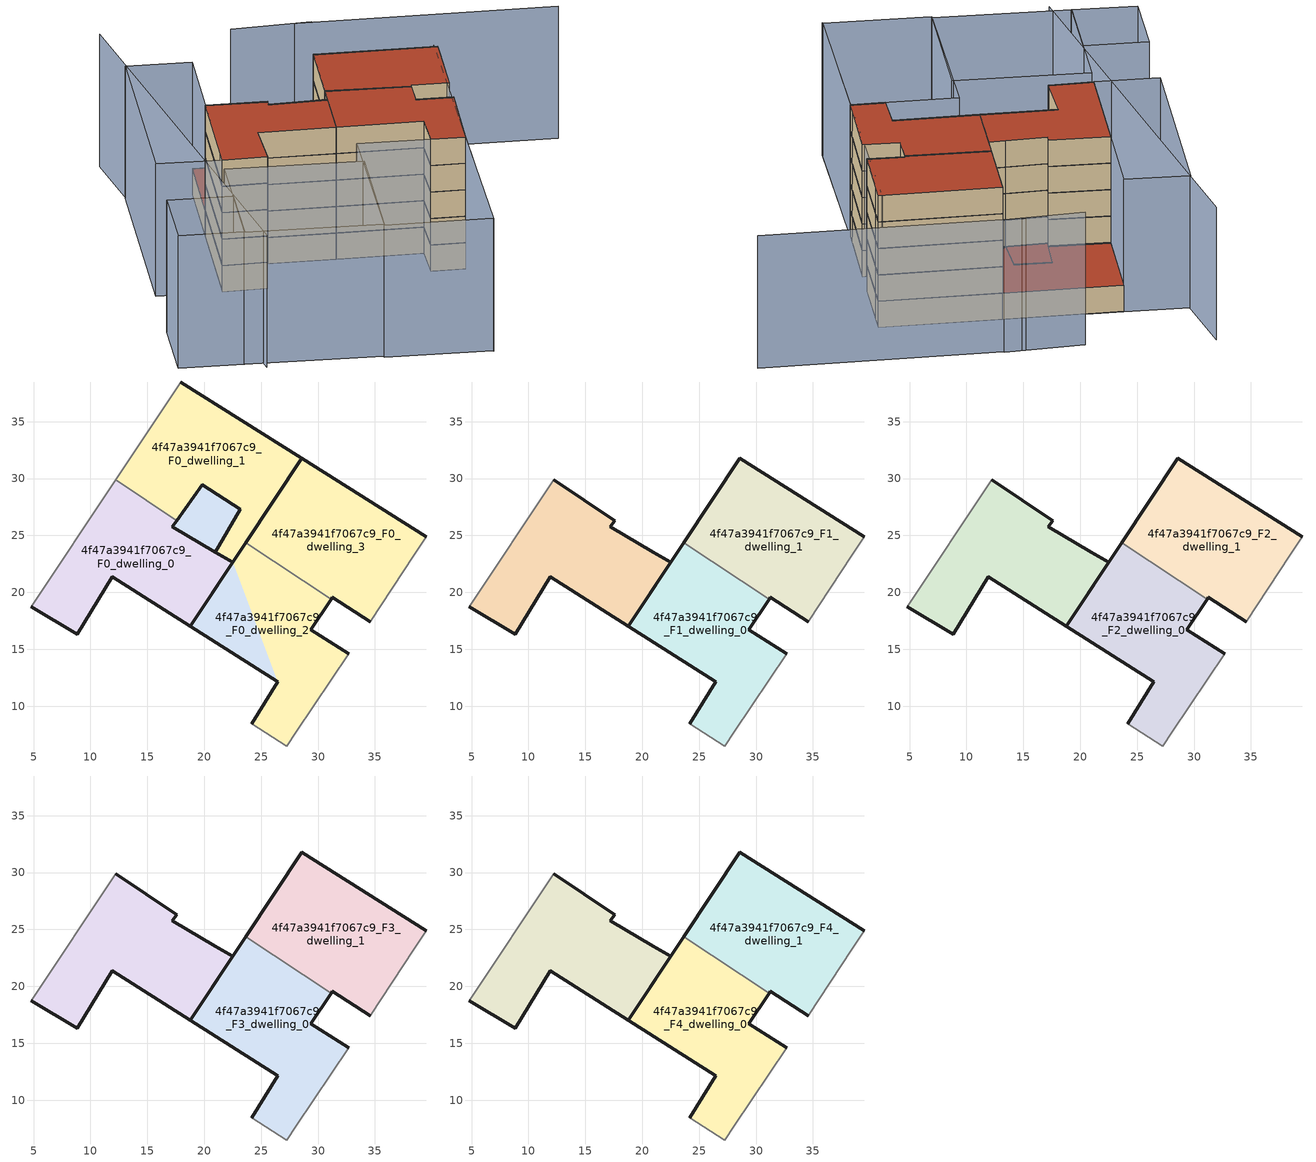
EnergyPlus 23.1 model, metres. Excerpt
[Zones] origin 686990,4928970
4f47a3941f7067c9_F0_dwelling_0
 floor ground (EU_floor_Construction): 18.78,17.01 22.51,22.63 22.52,22.64 20.98,23.54 20.97,23.54 17.2,25.75 17.59,26.31 12.21,29.88 4.82,18.75 8.84,16.32 11.9,21.36 z0; 26.43,12.18 22.52,22.64 18.78,17.01 z0; 28.08,7.77 32.7,14.59 29.38,16.72 31.14,19.41 23.67,24.37 22.52,22.64 26.43,12.18 26.48,12.15 26.45,12.11 z0; 28.57,31.77 17.93,38.49 12.21,29.88 17.59,26.31 19.84,29.47 23.16,27.29 20.98,23.54 23.67,24.37 z0; 22.52,22.64 23.67,24.37 20.98,23.54 z0; 18.78,17.01 22.52,22.64 22.51,22.63 z0; 26.45,12.11 26.48,12.15 26.43,12.18 z0; 27.26,6.5 28.08,7.77 26.45,12.11 24.17,8.45 z0; 20.98,23.54 23.16,27.29 19.84,29.47 17.59,26.31 17.2,25.75 20.97,23.54 z0
 wall outside (EU_wall_Construction): 31.14,19.41 29.38,16.72 32.7,14.59 / 24.17,8.45 26.48,12.15 18.78,17.01 23.67,24.37 z0:3
 wall adiabatic (EU_wall_Construction): 32.7,14.59 28.08,7.77 27.26,6.5 24.17,8.45 z0:3
 wall to 4f47a3941f7067c9_F0_dwelling_1 (EU_wall_Construction): 23.67,24.37 31.14,19.41 z0:3
 roof outside (EU_floor_Construction): 31.14,19.41 29.38,16.72 32.7,14.59 28.08,7.77 27.26,6.5 24.17,8.45 26.48,12.15 18.78,17.01 22.52,22.64 z3; 23.67,24.37 22.52,22.64 20.98,23.54 z3; 28.57,31.77 23.67,24.37 20.98,23.54 23.16,27.29 19.84,29.47 17.59,26.31 12.21,29.88 17.93,38.49 z3; 31.14,19.41 22.52,22.64 23.67,24.37 z3; 23.16,27.29 20.98,23.54 20.97,23.54 17.2,25.75 17.59,26.31 19.84,29.47 z3
4f47a3941f7067c9_F0_dwelling_1
 floor ground (EU_floor_Construction): 23.67,24.37 28.57,31.77 17.93,38.49 12.21,29.88 17.59,26.31 19.84,29.47 23.16,27.29 20.98,23.54 22.52,22.64 z0; 34.57,17.4 38.45,23.29 39.49,24.88 28.57,31.77 23.67,24.37 31.14,19.41 31.25,19.58 z0
 wall outside (EU_wall_Construction): 34.57,17.4 31.25,19.58 31.14,19.41 / 23.67,24.37 28.57,31.77 39.49,24.88 z0:3
 wall adiabatic (EU_wall_Construction): 39.49,24.88 38.45,23.29 34.57,17.4 z0:3
 roof outside (EU_floor_Construction): 28.57,31.77 23.67,24.37 22.52,22.64 20.98,23.54 23.16,27.29 19.84,29.47 17.59,26.31 12.21,29.88 17.93,38.49 z3
4f47a3941f7067c9_F0_dwelling_2
 floor ground (EU_floor_Construction): 28.08,7.77 32.7,14.59 29.38,16.72 31.14,19.41 23.67,24.37 22.52,22.64 18.78,17.01 26.48,12.15 24.17,8.45 27.26,6.5 z0; 18.78,17.01 22.51,22.63 22.52,22.64 20.98,23.54 20.97,23.54 17.2,25.75 17.59,26.31 12.21,29.88 4.82,18.75 8.84,16.32 11.9,21.36 z0; 18.78,17.01 22.52,22.64 22.51,22.63 z0
 wall outside (EU_wall_Construction): 17.59,26.31 17.2,25.75 20.97,23.54 20.98,23.54 22.52,22.64 22.51,22.63 18.78,17.01 11.9,21.36 8.84,16.32 4.82,18.75 z0:3
 wall adiabatic (EU_wall_Construction): 4.82,18.75 12.21,29.88 z0:3
 wall to 4f47a3941f7067c9_F0_dwelling_3 (EU_wall_Construction): 12.21,29.88 17.59,26.31 z0:3
4f47a3941f7067c9_F0_dwelling_3
 floor ground (EU_floor_Construction): 22.52,22.64 23.67,24.37 20.98,23.54 z0; 26.43,12.18 22.52,22.64 18.78,17.01 z0; 28.08,7.77 32.7,14.59 29.38,16.72 31.14,19.41 23.67,24.37 22.52,22.64 26.43,12.18 26.48,12.15 26.45,12.11 z0; 34.57,17.4 38.45,23.29 39.49,24.88 28.57,31.77 23.67,24.37 31.14,19.41 31.25,19.58 z0; 26.45,12.11 26.48,12.15 26.43,12.18 z0; 27.26,6.5 28.08,7.77 26.45,12.11 24.17,8.45 z0; 23.67,24.37 28.57,31.77 17.93,38.49 12.21,29.88 17.59,26.31 19.84,29.47 23.16,27.29 20.98,23.54 z0
 wall outside (EU_wall_Construction): 17.93,38.49 28.57,31.77 22.52,22.64 20.98,23.54 23.16,27.29 19.84,29.47 17.59,26.31 z0:3
 wall adiabatic (EU_wall_Construction): 12.21,29.88 17.93,38.49 z0:3
 roof outside (EU_roof_Construction): 26.43,12.18 18.78,17.01 22.52,22.64 z3; 23.67,24.37 22.52,22.64 20.98,23.54 z3; 31.14,19.41 22.52,22.64 23.67,24.37 z3; 31.14,19.41 29.38,16.72 32.7,14.59 28.08,7.77 26.45,12.11 26.48,12.15 26.43,12.18 22.52,22.64 z3; 26.45,12.11 28.08,7.77 27.26,6.5 24.17,8.45 z3; 26.48,12.15 26.45,12.11 26.43,12.18 z3; 39.49,24.88 38.45,23.29 34.57,17.4 31.25,19.58 31.14,19.41 23.67,24.37 28.57,31.77 z3; 28.57,31.77 23.67,24.37 20.98,23.54 23.16,27.29 19.84,29.47 17.59,26.31 12.21,29.88 17.93,38.49 z3
4f47a3941f7067c9_F1_dwelling_0
 floor outside (EU_floor_Construction): 28.08,7.77 32.7,14.59 29.38,16.72 31.14,19.41 23.67,24.37 22.52,22.64 18.78,17.01 26.48,12.15 24.17,8.45 27.26,6.5 z3; 18.78,17.01 22.51,22.63 22.52,22.64 20.98,23.54 20.97,23.54 17.2,25.75 17.59,26.31 12.21,29.88 4.82,18.75 8.84,16.32 11.9,21.36 z3; 18.78,17.01 22.52,22.64 22.51,22.63 z3
 wall outside (EU_wall_Construction): 31.14,19.41 29.38,16.72 32.7,14.59 / 24.17,8.45 26.48,12.15 18.78,17.01 23.67,24.37 z3:6
 wall adiabatic (EU_wall_Construction): 32.7,14.59 28.08,7.77 27.26,6.5 24.17,8.45 z3:6
 wall to 4f47a3941f7067c9_F1_dwelling_1 (EU_wall_Construction): 23.67,24.37 31.14,19.41 z3:6
4f47a3941f7067c9_F1_dwelling_1
 floor to 4f47a3941f7067c9_F0_dwelling_1 (EU_floor_Construction): 34.57,17.4 38.45,23.29 39.49,24.88 28.57,31.77 23.67,24.37 31.14,19.41 31.25,19.58 z3
 wall outside (EU_wall_Construction): 34.57,17.4 31.25,19.58 31.14,19.41 / 23.67,24.37 28.57,31.77 39.49,24.88 z3:6
 wall adiabatic (EU_wall_Construction): 39.49,24.88 38.45,23.29 34.57,17.4 z3:6
4f47a3941f7067c9_F1_dwelling_2
 floor to 4f47a3941f7067c9_F0_dwelling_2 (EU_floor_Construction): 28.08,7.77 32.7,14.59 29.38,16.72 31.14,19.41 23.67,24.37 22.52,22.64 18.78,17.01 26.48,12.15 24.17,8.45 27.26,6.5 z3; 18.78,17.01 22.51,22.63 22.52,22.64 20.98,23.54 20.97,23.54 17.2,25.75 17.59,26.31 12.21,29.88 4.82,18.75 8.84,16.32 11.9,21.36 z3; 18.78,17.01 22.52,22.64 22.51,22.63 z3
 wall outside (EU_wall_Construction): 12.21,29.88 17.59,26.31 17.2,25.75 20.97,23.54 20.98,23.54 22.52,22.64 22.51,22.63 18.78,17.01 11.9,21.36 8.84,16.32 4.82,18.75 z3:6
 wall adiabatic (EU_wall_Construction): 4.82,18.75 12.21,29.88 z3:6
4f47a3941f7067c9_F2_dwelling_0
 floor outside (EU_floor_Construction): 28.08,7.77 32.7,14.59 29.38,16.72 31.14,19.41 23.67,24.37 22.52,22.64 18.78,17.01 26.48,12.15 24.17,8.45 27.26,6.5 z6; 18.78,17.01 22.51,22.63 22.52,22.64 20.98,23.54 20.97,23.54 17.2,25.75 17.59,26.31 12.21,29.88 4.82,18.75 8.84,16.32 11.9,21.36 z6; 18.78,17.01 22.52,22.64 22.51,22.63 z6
 wall outside (EU_wall_Construction): 31.14,19.41 29.38,16.72 32.7,14.59 / 24.17,8.45 26.48,12.15 18.78,17.01 23.67,24.37 z6:9
 wall adiabatic (EU_wall_Construction): 32.7,14.59 28.08,7.77 27.26,6.5 24.17,8.45 z6:9
 wall to 4f47a3941f7067c9_F2_dwelling_1 (EU_wall_Construction): 23.67,24.37 31.14,19.41 z6:9
4f47a3941f7067c9_F2_dwelling_1
 floor to 4f47a3941f7067c9_F1_dwelling_1 (EU_floor_Construction): 34.57,17.4 38.45,23.29 39.49,24.88 28.57,31.77 23.67,24.37 31.14,19.41 31.25,19.58 z6
 wall outside (EU_wall_Construction): 34.57,17.4 31.25,19.58 31.14,19.41 / 23.67,24.37 28.57,31.77 39.49,24.88 z6:9
 wall adiabatic (EU_wall_Construction): 39.49,24.88 38.45,23.29 34.57,17.4 z6:9
4f47a3941f7067c9_F2_dwelling_2
 floor to 4f47a3941f7067c9_F1_dwelling_2 (EU_floor_Construction): 28.08,7.77 32.7,14.59 29.38,16.72 31.14,19.41 23.67,24.37 22.52,22.64 18.78,17.01 26.48,12.15 24.17,8.45 27.26,6.5 z6; 18.78,17.01 22.51,22.63 22.52,22.64 20.98,23.54 20.97,23.54 17.2,25.75 17.59,26.31 12.21,29.88 4.82,18.75 8.84,16.32 11.9,21.36 z6; 18.78,17.01 22.52,22.64 22.51,22.63 z6
 wall outside (EU_wall_Construction): 12.21,29.88 17.59,26.31 17.2,25.75 20.97,23.54 20.98,23.54 22.52,22.64 22.51,22.63 18.78,17.01 11.9,21.36 8.84,16.32 4.82,18.75 z6:9
 wall adiabatic (EU_wall_Construction): 4.82,18.75 12.21,29.88 z6:9
4f47a3941f7067c9_F3_dwelling_0
 floor outside (EU_floor_Construction): 28.08,7.77 32.7,14.59 29.38,16.72 31.14,19.41 23.67,24.37 22.52,22.64 18.78,17.01 26.48,12.15 24.17,8.45 27.26,6.5 z9; 18.78,17.01 22.51,22.63 22.52,22.64 20.98,23.54 20.97,23.54 17.2,25.75 17.59,26.31 12.21,29.88 4.82,18.75 8.84,16.32 11.9,21.36 z9; 18.78,17.01 22.52,22.64 22.51,22.63 z9
 wall outside (EU_wall_Construction): 31.14,19.41 29.38,16.72 32.7,14.59 / 24.17,8.45 26.48,12.15 18.78,17.01 23.67,24.37 z9:12
 wall adiabatic (EU_wall_Construction): 32.7,14.59 28.08,7.77 27.26,6.5 24.17,8.45 z9:12
 wall to 4f47a3941f7067c9_F3_dwelling_1 (EU_wall_Construction): 23.67,24.37 31.14,19.41 z9:12
4f47a3941f7067c9_F3_dwelling_1
 floor to 4f47a3941f7067c9_F2_dwelling_1 (EU_floor_Construction): 34.57,17.4 38.45,23.29 39.49,24.88 28.57,31.77 23.67,24.37 31.14,19.41 31.25,19.58 z9
 wall outside (EU_wall_Construction): 34.57,17.4 31.25,19.58 31.14,19.41 / 23.67,24.37 28.57,31.77 39.49,24.88 z9:12
 wall adiabatic (EU_wall_Construction): 39.49,24.88 38.45,23.29 34.57,17.4 z9:12
4f47a3941f7067c9_F3_dwelling_2
 floor to 4f47a3941f7067c9_F2_dwelling_2 (EU_floor_Construction): 28.08,7.77 32.7,14.59 29.38,16.72 31.14,19.41 23.67,24.37 22.52,22.64 18.78,17.01 26.48,12.15 24.17,8.45 27.26,6.5 z9; 18.78,17.01 22.51,22.63 22.52,22.64 20.98,23.54 20.97,23.54 17.2,25.75 17.59,26.31 12.21,29.88 4.82,18.75 8.84,16.32 11.9,21.36 z9; 18.78,17.01 22.52,22.64 22.51,22.63 z9
 wall outside (EU_wall_Construction): 12.21,29.88 17.59,26.31 17.2,25.75 20.97,23.54 20.98,23.54 22.52,22.64 22.51,22.63 18.78,17.01 11.9,21.36 8.84,16.32 4.82,18.75 z9:12
 wall adiabatic (EU_wall_Construction): 4.82,18.75 12.21,29.88 z9:12
4f47a3941f7067c9_F4_dwelling_0
 floor outside (EU_floor_Construction): 28.08,7.77 32.7,14.59 29.38,16.72 31.14,19.41 23.67,24.37 22.52,22.64 18.78,17.01 26.48,12.15 24.17,8.45 27.26,6.5 z12; 18.78,17.01 22.51,22.63 22.52,22.64 20.98,23.54 20.97,23.54 17.2,25.75 17.59,26.31 12.21,29.88 4.82,18.75 8.84,16.32 11.9,21.36 z12; 18.78,17.01 22.52,22.64 22.51,22.63 z12
 wall outside (EU_wall_Construction): 31.14,19.41 29.38,16.72 32.7,14.59 / 24.17,8.45 26.48,12.15 18.78,17.01 23.67,24.37 z12:15
 wall adiabatic (EU_wall_Construction): 32.7,14.59 28.08,7.77 27.26,6.5 24.17,8.45 z12:15
 wall to 4f47a3941f7067c9_F4_dwelling_1 (EU_wall_Construction): 23.67,24.37 31.14,19.41 z12:15
 roof outside (EU_roof_Construction): 17.59,26.31 17.2,25.75 20.97,23.54 20.98,23.54 22.52,22.64 22.51,22.63 18.78,17.01 11.9,21.36 8.84,16.32 4.82,18.75 12.21,29.88 z15; 31.14,19.41 29.38,16.72 32.7,14.59 28.08,7.77 27.26,6.5 24.17,8.45 26.48,12.15 18.78,17.01 22.52,22.64 23.67,24.37 z15; 22.52,22.64 18.78,17.01 22.51,22.63 z15
4f47a3941f7067c9_F4_dwelling_1
 floor to 4f47a3941f7067c9_F3_dwelling_1 (EU_floor_Construction): 34.57,17.4 38.45,23.29 39.49,24.88 28.57,31.77 23.67,24.37 31.14,19.41 31.25,19.58 z12
 wall outside (EU_wall_Construction): 34.57,17.4 31.25,19.58 31.14,19.41 / 23.67,24.37 28.57,31.77 39.49,24.88 z12:15
 wall adiabatic (EU_wall_Construction): 39.49,24.88 38.45,23.29 34.57,17.4 z12:15
 roof outside (EU_roof_Construction): 39.49,24.88 38.45,23.29 34.57,17.4 31.25,19.58 31.14,19.41 23.67,24.37 28.57,31.77 z15
4f47a3941f7067c9_F4_dwelling_2
 floor to 4f47a3941f7067c9_F3_dwelling_2 (EU_floor_Construction): 28.08,7.77 32.7,14.59 29.38,16.72 31.14,19.41 23.67,24.37 22.52,22.64 18.78,17.01 26.48,12.15 24.17,8.45 27.26,6.5 z12; 18.78,17.01 22.51,22.63 22.52,22.64 20.98,23.54 20.97,23.54 17.2,25.75 17.59,26.31 12.21,29.88 4.82,18.75 8.84,16.32 11.9,21.36 z12; 18.78,17.01 22.52,22.64 22.51,22.63 z12
 wall outside (EU_wall_Construction): 12.21,29.88 17.59,26.31 17.2,25.75 20.97,23.54 20.98,23.54 22.52,22.64 22.51,22.63 18.78,17.01 11.9,21.36 8.84,16.32 4.82,18.75 z12:15
 wall adiabatic (EU_wall_Construction): 4.82,18.75 12.21,29.88 z12:15
 roof outside (EU_roof_Construction): 17.59,26.31 17.2,25.75 20.97,23.54 20.98,23.54 22.52,22.64 22.51,22.63 18.78,17.01 11.9,21.36 8.84,16.32 4.82,18.75 12.21,29.88 z15; 31.14,19.41 29.38,16.72 32.7,14.59 28.08,7.77 27.26,6.5 24.17,8.45 26.48,12.15 18.78,17.01 22.52,22.64 23.67,24.37 z15; 22.52,22.64 18.78,17.01 22.51,22.63 z15
shading: 16.46,-10.21 39.32,25.29 / 15.23,49.8 -3.67,2.15 / 33.62,37.76 26.17,41.89 / 55.16,23.99 31.65,38.88 / 27.26,6.5 16.53,-10.1 / 16.53,-10.1 7.03,-3.96 / 7.03,-3.96 17.76,12.64 / 17.76,12.64 27.26,6.5 / 15.6,8.99 7.15,-3.78 / 7.15,-3.78 -4.91,4.2 / -4.91,4.2 3.54,16.97 / 3.54,16.97 15.6,8.99 / -0.08,11.5 -4.83,4.25 / -4.83,4.25 -10.58,8.01 / -10.58,8.01 -5.83,15.27 / -5.83,15.27 -0.08,11.5 / 17.93,38.49 4.82,18.75 / 4.82,18.75 -0.93,22.57 / -0.93,22.57 12.18,42.31 / 12.18,42.31 17.93,38.49 z0:15
[Building]
EU S2 Campaign: North Axis=0; Terrain=City; Solar Distribution=FullExterior
[Site:Location]
Bologna: Latitude=44.5; Longitude=11.25; Time Zone=1; Elevation=37
[SizingPeriod:WeatherFileDays]
AnnualSizingPeriod: Begin Month=1; Begin Day of Month=1; End Month=12; End Day of Month=31; Day of Week for Start Day=Monday; Use Weather File Daylight Saving Period=No; Use Weather File Rain and Snow Indicators=No
[MATERIAL]
EU_InternalMass_Material: Roughness=MediumRough; Thickness=0.1; Conductivity=1; Density=1800; Specific Heat=900; Thermal Absorptance=0.9; Solar Absorptance=0.7; Visible Absorptance=0.7
[MATERIAL:NOMASS] Roughness=MediumRough; Thermal Absorptance=0.9; Solar Absorptance=0.7; Visible Absorptance=0.7
Name | Thermal Resistance
EU_wall_NoMass | 0.905828
EU_roof_NoMass | 0.37593
EU_floor_NoMass | 0.67114
[CONSTRUCTION]
EU_wall_Construction: EU_wall_NoMass
EU_roof_Construction: EU_roof_NoMass
EU_floor_Construction: EU_floor_NoMass
EU_InternalMass_Construction: EU_InternalMass_Material
[ZONE] Type=1; Multiplier=1; Ceiling Height=autocalculate; Floor Area=autocalculate; Part of Total Floor Area=Yes
Name | Volume
4f47a3941f7067c9_F0_dwelling_0 | 1097.9
4f47a3941f7067c9_F1_dwelling_0; 4f47a3941f7067c9_F0_dwelling_2; 4f47a3941f7067c9_F1_dwelling_2; 4f47a3941f7067c9_F2_dwelling_2; 4f47a3941f7067c9_F3_dwelling_2; 4f47a3941f7067c9_F4_dwelling_2 | 692.769
4f47a3941f7067c9_F2_dwelling_0; 4f47a3941f7067c9_F3_dwelling_0; 4f47a3941f7067c9_F4_dwelling_0 | 692.77
4f47a3941f7067c9_F0_dwelling_1 | 696.906
4f47a3941f7067c9_F1_dwelling_1 | 347.42
4f47a3941f7067c9_F2_dwelling_1; 4f47a3941f7067c9_F3_dwelling_1; 4f47a3941f7067c9_F4_dwelling_1 | 347.419
4f47a3941f7067c9_F0_dwelling_3 | 1044.31
[INTERNALMASS] Construction=EU_InternalMass_Construction
Name | Zone or ZoneList | Surface Area
4f47a3941f7067c9_F0_dwelling_0_EU_InternalMass | 4f47a3941f7067c9_F0_dwelling_0 | 115.801
4f47a3941f7067c9_F0_dwelling_1_EU_InternalMass | 4f47a3941f7067c9_F0_dwelling_1 | 115.806
4f47a3941f7067c9_F0_dwelling_2_EU_InternalMass | 4f47a3941f7067c9_F0_dwelling_2 | 115.121
4f47a3941f7067c9_F0_dwelling_3_EU_InternalMass | 4f47a3941f7067c9_F0_dwelling_3 | 116.496
4f47a3941f7067c9_F1_dwelling_0_EU_InternalMass | 4f47a3941f7067c9_F1_dwelling_0 | 155.1
4f47a3941f7067c9_F1_dwelling_1_EU_InternalMass | 4f47a3941f7067c9_F1_dwelling_1 | 153.714
4f47a3941f7067c9_F1_dwelling_2_EU_InternalMass | 4f47a3941f7067c9_F1_dwelling_2 | 154.401
4f47a3941f7067c9_F2_dwelling_0_EU_InternalMass | 4f47a3941f7067c9_F2_dwelling_0 | 155.1
4f47a3941f7067c9_F2_dwelling_1_EU_InternalMass | 4f47a3941f7067c9_F2_dwelling_1 | 153.714
4f47a3941f7067c9_F2_dwelling_2_EU_InternalMass | 4f47a3941f7067c9_F2_dwelling_2 | 154.401
4f47a3941f7067c9_F3_dwelling_0_EU_InternalMass | 4f47a3941f7067c9_F3_dwelling_0 | 155.1
4f47a3941f7067c9_F3_dwelling_1_EU_InternalMass | 4f47a3941f7067c9_F3_dwelling_1 | 153.714
4f47a3941f7067c9_F3_dwelling_2_EU_InternalMass | 4f47a3941f7067c9_F3_dwelling_2 | 154.401
4f47a3941f7067c9_F4_dwelling_0_EU_InternalMass | 4f47a3941f7067c9_F4_dwelling_0 | 155.1
4f47a3941f7067c9_F4_dwelling_1_EU_InternalMass | 4f47a3941f7067c9_F4_dwelling_1 | 153.714
4f47a3941f7067c9_F4_dwelling_2_EU_InternalMass | 4f47a3941f7067c9_F4_dwelling_2 | 154.401
[OTHEREQUIPMENT] Fuel Type=Electricity; Design Level Calculation Method=Watts/Area; Power per Zone Floor Area=1; Fraction Latent=0; Fraction Radiant=0; Fraction Lost=0; Carbon Dioxide Generation Rate=0; EndUse Subcategory=EU_Step8_InternalGains
Name | Zone or ZoneList or Space or SpaceList | Schedule
EU_Step8_InternalGain_4f47a3941f7067c9_F0_dwelling_0_f000 | 4f47a3941f7067c9_F0_dwelling_0 | EU_Step8_GainSchedule_4f47a3941f7067c9_F0_dwelling_0_f000
EU_Step8_InternalGain_4f47a3941f7067c9_F0_dwelling_1_f000 | 4f47a3941f7067c9_F0_dwelling_1 | EU_Step8_GainSchedule_4f47a3941f7067c9_F0_dwelling_1_f000
EU_Step8_InternalGain_4f47a3941f7067c9_F0_dwelling_2_f000 | 4f47a3941f7067c9_F0_dwelling_2 | EU_Step8_GainSchedule_4f47a3941f7067c9_F0_dwelling_2_f000
EU_Step8_InternalGain_4f47a3941f7067c9_F0_dwelling_3_f000 | 4f47a3941f7067c9_F0_dwelling_3 | EU_Step8_GainSchedule_4f47a3941f7067c9_F0_dwelling_3_f000
EU_Step8_InternalGain_4f47a3941f7067c9_F1_dwelling_0_f000 | 4f47a3941f7067c9_F1_dwelling_0 | EU_Step8_GainSchedule_4f47a3941f7067c9_F1_dwelling_0_f000
EU_Step8_InternalGain_4f47a3941f7067c9_F1_dwelling_1_f000 | 4f47a3941f7067c9_F1_dwelling_1 | EU_Step8_GainSchedule_4f47a3941f7067c9_F1_dwelling_1_f000
EU_Step8_InternalGain_4f47a3941f7067c9_F1_dwelling_2_f000 | 4f47a3941f7067c9_F1_dwelling_2 | EU_Step8_GainSchedule_4f47a3941f7067c9_F1_dwelling_2_f000
EU_Step8_InternalGain_4f47a3941f7067c9_F2_dwelling_0_f000 | 4f47a3941f7067c9_F2_dwelling_0 | EU_Step8_GainSchedule_4f47a3941f7067c9_F2_dwelling_0_f000
EU_Step8_InternalGain_4f47a3941f7067c9_F2_dwelling_1_f000 | 4f47a3941f7067c9_F2_dwelling_1 | EU_Step8_GainSchedule_4f47a3941f7067c9_F2_dwelling_1_f000
EU_Step8_InternalGain_4f47a3941f7067c9_F2_dwelling_2_f000 | 4f47a3941f7067c9_F2_dwelling_2 | EU_Step8_GainSchedule_4f47a3941f7067c9_F2_dwelling_2_f000
EU_Step8_InternalGain_4f47a3941f7067c9_F3_dwelling_0_f000 | 4f47a3941f7067c9_F3_dwelling_0 | EU_Step8_GainSchedule_4f47a3941f7067c9_F3_dwelling_0_f000
EU_Step8_InternalGain_4f47a3941f7067c9_F3_dwelling_1_f000 | 4f47a3941f7067c9_F3_dwelling_1 | EU_Step8_GainSchedule_4f47a3941f7067c9_F3_dwelling_1_f000
EU_Step8_InternalGain_4f47a3941f7067c9_F3_dwelling_2_f000 | 4f47a3941f7067c9_F3_dwelling_2 | EU_Step8_GainSchedule_4f47a3941f7067c9_F3_dwelling_2_f000
EU_Step8_InternalGain_4f47a3941f7067c9_F4_dwelling_0_f000 | 4f47a3941f7067c9_F4_dwelling_0 | EU_Step8_GainSchedule_4f47a3941f7067c9_F4_dwelling_0_f000
EU_Step8_InternalGain_4f47a3941f7067c9_F4_dwelling_1_f000 | 4f47a3941f7067c9_F4_dwelling_1 | EU_Step8_GainSchedule_4f47a3941f7067c9_F4_dwelling_1_f000
EU_Step8_InternalGain_4f47a3941f7067c9_F4_dwelling_2_f000 | 4f47a3941f7067c9_F4_dwelling_2 | EU_Step8_GainSchedule_4f47a3941f7067c9_F4_dwelling_2_f000
[ZONEVENTILATION:DESIGNFLOWRATE] Schedule=EU_AlwaysOn; Design Flow Rate Calculation Method=AirChanges/Hour; Air Changes per Hour=0.73129; Ventilation Type=Natural; Fan Pressure Rise=0; Fan Total Efficiency=1; Constant Term Coefficient=1; Temperature Term Coefficient=0; Velocity Term Coefficient=0; Velocity Squared Term Coefficient=0; Minimum Indoor Temperature=-100; Maximum Indoor Temperature=100; Delta Temperature=-100; Minimum Outdoor Temperature=-100; Maximum Outdoor Temperature=100; Maximum Wind Speed=40
Name | Zone or ZoneList or Space or SpaceList
EU_ConstantAir_4f47a3941f7067c9_F0_dwelling_0 | 4f47a3941f7067c9_F0_dwelling_0
EU_ConstantAir_4f47a3941f7067c9_F0_dwelling_1 | 4f47a3941f7067c9_F0_dwelling_1
EU_ConstantAir_4f47a3941f7067c9_F0_dwelling_2 | 4f47a3941f7067c9_F0_dwelling_2
EU_ConstantAir_4f47a3941f7067c9_F0_dwelling_3 | 4f47a3941f7067c9_F0_dwelling_3
EU_ConstantAir_4f47a3941f7067c9_F1_dwelling_0 | 4f47a3941f7067c9_F1_dwelling_0
EU_ConstantAir_4f47a3941f7067c9_F1_dwelling_1 | 4f47a3941f7067c9_F1_dwelling_1
EU_ConstantAir_4f47a3941f7067c9_F1_dwelling_2 | 4f47a3941f7067c9_F1_dwelling_2
EU_ConstantAir_4f47a3941f7067c9_F2_dwelling_0 | 4f47a3941f7067c9_F2_dwelling_0
EU_ConstantAir_4f47a3941f7067c9_F2_dwelling_1 | 4f47a3941f7067c9_F2_dwelling_1
EU_ConstantAir_4f47a3941f7067c9_F2_dwelling_2 | 4f47a3941f7067c9_F2_dwelling_2
EU_ConstantAir_4f47a3941f7067c9_F3_dwelling_0 | 4f47a3941f7067c9_F3_dwelling_0
EU_ConstantAir_4f47a3941f7067c9_F3_dwelling_1 | 4f47a3941f7067c9_F3_dwelling_1
EU_ConstantAir_4f47a3941f7067c9_F3_dwelling_2 | 4f47a3941f7067c9_F3_dwelling_2
EU_ConstantAir_4f47a3941f7067c9_F4_dwelling_0 | 4f47a3941f7067c9_F4_dwelling_0
EU_ConstantAir_4f47a3941f7067c9_F4_dwelling_1 | 4f47a3941f7067c9_F4_dwelling_1
EU_ConstantAir_4f47a3941f7067c9_F4_dwelling_2 | 4f47a3941f7067c9_F4_dwelling_2
[HVACTEMPLATE:THERMOSTAT] Constant Heating Setpoint=20; Constant Cooling Setpoint=50
EU_HeatOnly_4f47a3941f7067c9_F0_dwelling_0; EU_HeatOnly_4f47a3941f7067c9_F0_dwelling_1; EU_HeatOnly_4f47a3941f7067c9_F0_dwelling_2; EU_HeatOnly_4f47a3941f7067c9_F0_dwelling_3; EU_HeatOnly_4f47a3941f7067c9_F1_dwelling_0; EU_HeatOnly_4f47a3941f7067c9_F1_dwelling_1; EU_HeatOnly_4f47a3941f7067c9_F1_dwelling_2; EU_HeatOnly_4f47a3941f7067c9_F2_dwelling_0; EU_HeatOnly_4f47a3941f7067c9_F2_dwelling_1; EU_HeatOnly_4f47a3941f7067c9_F2_dwelling_2; EU_HeatOnly_4f47a3941f7067c9_F3_dwelling_0; EU_HeatOnly_4f47a3941f7067c9_F3_dwelling_1; EU_HeatOnly_4f47a3941f7067c9_F3_dwelling_2; EU_HeatOnly_4f47a3941f7067c9_F4_dwelling_0; EU_HeatOnly_4f47a3941f7067c9_F4_dwelling_1; EU_HeatOnly_4f47a3941f7067c9_F4_dwelling_2
[HVACTEMPLATE:ZONE:IDEALLOADSAIRSYSTEM] System Availability Schedule=EU_AlwaysOn; Maximum Heating Supply Air Temperature=50; Minimum Cooling Supply Air Temperature=13; Maximum Heating Supply Air Humidity Ratio=0.0156; Minimum Cooling Supply Air Humidity Ratio=0.0077; Heating Limit=NoLimit; Cooling Limit=NoLimit; Heating Availability Schedule=EU_AlwaysOn; Cooling Availability Schedule=EU_CoolingOff; Dehumidification Control Type=ConstantSensibleHeatRatio; Cooling Sensible Heat Ratio=0.7; Dehumidification Setpoint=60; Humidification Control Type=None; Humidification Setpoint=30; Outdoor Air Method=None; Outdoor Air Flow Rate per Person=0.00944; Outdoor Air Flow Rate per Zone Floor Area=0; Outdoor Air Flow Rate per Zone=0; Demand Controlled Ventilation Type=None; Outdoor Air Economizer Type=NoEconomizer; Heat Recovery Type=None; Sensible Heat Recovery Effectiveness=0.7; Latent Heat Recovery Effectiveness=0.65
Name | Template Thermostat
4f47a3941f7067c9_F0_dwelling_0 | EU_HeatOnly_4f47a3941f7067c9_F0_dwelling_0
4f47a3941f7067c9_F0_dwelling_1 | EU_HeatOnly_4f47a3941f7067c9_F0_dwelling_1
4f47a3941f7067c9_F0_dwelling_2 | EU_HeatOnly_4f47a3941f7067c9_F0_dwelling_2
4f47a3941f7067c9_F0_dwelling_3 | EU_HeatOnly_4f47a3941f7067c9_F0_dwelling_3
4f47a3941f7067c9_F1_dwelling_0 | EU_HeatOnly_4f47a3941f7067c9_F1_dwelling_0
4f47a3941f7067c9_F1_dwelling_1 | EU_HeatOnly_4f47a3941f7067c9_F1_dwelling_1
4f47a3941f7067c9_F1_dwelling_2 | EU_HeatOnly_4f47a3941f7067c9_F1_dwelling_2
4f47a3941f7067c9_F2_dwelling_0 | EU_HeatOnly_4f47a3941f7067c9_F2_dwelling_0
4f47a3941f7067c9_F2_dwelling_1 | EU_HeatOnly_4f47a3941f7067c9_F2_dwelling_1
4f47a3941f7067c9_F2_dwelling_2 | EU_HeatOnly_4f47a3941f7067c9_F2_dwelling_2
4f47a3941f7067c9_F3_dwelling_0 | EU_HeatOnly_4f47a3941f7067c9_F3_dwelling_0
4f47a3941f7067c9_F3_dwelling_1 | EU_HeatOnly_4f47a3941f7067c9_F3_dwelling_1
4f47a3941f7067c9_F3_dwelling_2 | EU_HeatOnly_4f47a3941f7067c9_F3_dwelling_2
4f47a3941f7067c9_F4_dwelling_0 | EU_HeatOnly_4f47a3941f7067c9_F4_dwelling_0
4f47a3941f7067c9_F4_dwelling_1 | EU_HeatOnly_4f47a3941f7067c9_F4_dwelling_1
4f47a3941f7067c9_F4_dwelling_2 | EU_HeatOnly_4f47a3941f7067c9_F4_dwelling_2
[SIZING:ZONE] Zone Cooling Design Supply Air Temperature Input Method=SupplyAirTemperature; Zone Cooling Design Supply Air Temperature=13; Zone Heating Design Supply Air Temperature Input Method=SupplyAirTemperature; Zone Heating Design Supply Air Temperature=50; Zone Cooling Design Supply Air Humidity Ratio=0.008; Zone Heating Design Supply Air Humidity Ratio=0.008; Cooling Design Air Flow Method=DesignDay; Cooling Design Air Flow Rate=0; Cooling Minimum Air Flow per Zone Floor Area=0.000762; Cooling Minimum Air Flow=0; Cooling Minimum Air Flow Fraction=0.2; Heating Design Air Flow Method=DesignDay; Heating Design Air Flow Rate=0; Heating Maximum Air Flow per Zone Floor Area=0.002032; Heating Maximum Air Flow=0.141576; Heating Maximum Air Flow Fraction=0.3; Account for Dedicated Outdoor Air System=No; Dedicated Outdoor Air System Control Strategy=NeutralSupplyAir; Dedicated Outdoor Air Low Setpoint Temperature for Design=autosize; Dedicated Outdoor Air High Setpoint Temperature for Design=autosize; Zone Load Sizing Method=Sensible Load Only No Latent Load; Zone Latent Cooling Design Supply Air Humidity Ratio Input Method=HumidityRatioDifference; Zone Cooling Design Supply Air Humidity Ratio Difference=0.005; Zone Latent Heating Design Supply Air Humidity Ratio Input Method=HumidityRatioDifference; Zone Humidification Design Supply Air Humidity Ratio Difference=0.005
4f47a3941f7067c9_F0_dwelling_0; 4f47a3941f7067c9_F0_dwelling_1; 4f47a3941f7067c9_F0_dwelling_2; 4f47a3941f7067c9_F0_dwelling_3; 4f47a3941f7067c9_F1_dwelling_0; 4f47a3941f7067c9_F1_dwelling_1; 4f47a3941f7067c9_F1_dwelling_2; 4f47a3941f7067c9_F2_dwelling_0; 4f47a3941f7067c9_F2_dwelling_1; 4f47a3941f7067c9_F2_dwelling_2; 4f47a3941f7067c9_F3_dwelling_0; 4f47a3941f7067c9_F3_dwelling_1; 4f47a3941f7067c9_F3_dwelling_2; 4f47a3941f7067c9_F4_dwelling_0; 4f47a3941f7067c9_F4_dwelling_1; 4f47a3941f7067c9_F4_dwelling_2
[SCHEDULE:CONSTANT]
Name | Hourly Value
EU_AlwaysOn | 1
EU_CoolingOff | 0
[SCHEDULE:FILE] Column Number=1; Rows to Skip at Top=0; Number of Hours of Data=8760; Column Separator=Comma; Interpolate to Timestep=No; Minutes per Item=60; Adjust Schedule for Daylight Savings=Yes
Name | File
EU_Step8_GainSchedule_4f47a3941f7067c9_F0_dwelling_0_f000 | ../../schedules/4f47a3941f7067c9/4f47a3941f7067c9_F0_dwelling_0_f000_gain.csv
EU_Step8_GainSchedule_4f47a3941f7067c9_F0_dwelling_1_f000 | ../../schedules/4f47a3941f7067c9/4f47a3941f7067c9_F0_dwelling_1_f000_gain.csv
EU_Step8_GainSchedule_4f47a3941f7067c9_F0_dwelling_2_f000 | ../../schedules/4f47a3941f7067c9/4f47a3941f7067c9_F0_dwelling_2_f000_gain.csv
EU_Step8_GainSchedule_4f47a3941f7067c9_F0_dwelling_3_f000 | ../../schedules/4f47a3941f7067c9/4f47a3941f7067c9_F0_dwelling_3_f000_gain.csv
EU_Step8_GainSchedule_4f47a3941f7067c9_F1_dwelling_0_f000 | ../../schedules/4f47a3941f7067c9/4f47a3941f7067c9_F1_dwelling_0_f000_gain.csv
EU_Step8_GainSchedule_4f47a3941f7067c9_F1_dwelling_1_f000 | ../../schedules/4f47a3941f7067c9/4f47a3941f7067c9_F1_dwelling_1_f000_gain.csv
EU_Step8_GainSchedule_4f47a3941f7067c9_F1_dwelling_2_f000 | ../../schedules/4f47a3941f7067c9/4f47a3941f7067c9_F1_dwelling_2_f000_gain.csv
EU_Step8_GainSchedule_4f47a3941f7067c9_F2_dwelling_0_f000 | ../../schedules/4f47a3941f7067c9/4f47a3941f7067c9_F2_dwelling_0_f000_gain.csv
EU_Step8_GainSchedule_4f47a3941f7067c9_F2_dwelling_1_f000 | ../../schedules/4f47a3941f7067c9/4f47a3941f7067c9_F2_dwelling_1_f000_gain.csv
EU_Step8_GainSchedule_4f47a3941f7067c9_F2_dwelling_2_f000 | ../../schedules/4f47a3941f7067c9/4f47a3941f7067c9_F2_dwelling_2_f000_gain.csv
EU_Step8_GainSchedule_4f47a3941f7067c9_F3_dwelling_0_f000 | ../../schedules/4f47a3941f7067c9/4f47a3941f7067c9_F3_dwelling_0_f000_gain.csv
EU_Step8_GainSchedule_4f47a3941f7067c9_F3_dwelling_1_f000 | ../../schedules/4f47a3941f7067c9/4f47a3941f7067c9_F3_dwelling_1_f000_gain.csv
EU_Step8_GainSchedule_4f47a3941f7067c9_F3_dwelling_2_f000 | ../../schedules/4f47a3941f7067c9/4f47a3941f7067c9_F3_dwelling_2_f000_gain.csv
EU_Step8_GainSchedule_4f47a3941f7067c9_F4_dwelling_0_f000 | ../../schedules/4f47a3941f7067c9/4f47a3941f7067c9_F4_dwelling_0_f000_gain.csv
EU_Step8_GainSchedule_4f47a3941f7067c9_F4_dwelling_1_f000 | ../../schedules/4f47a3941f7067c9/4f47a3941f7067c9_F4_dwelling_1_f000_gain.csv
EU_Step8_GainSchedule_4f47a3941f7067c9_F4_dwelling_2_f000 | ../../schedules/4f47a3941f7067c9/4f47a3941f7067c9_F4_dwelling_2_f000_gain.csv
